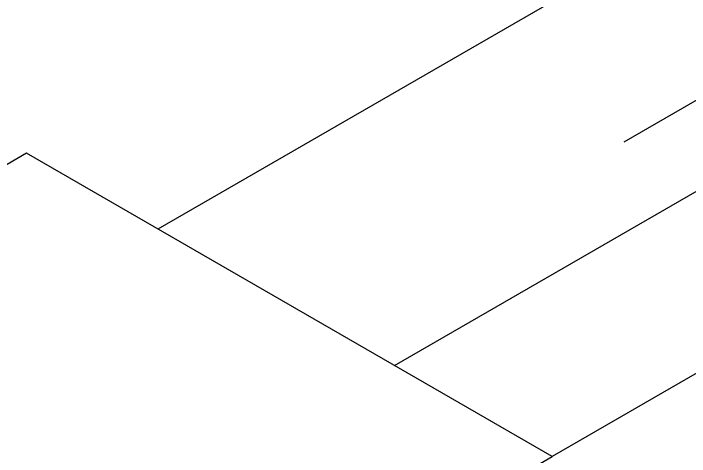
# Model space of a CAD drawing. Header units: millimetres. Extents: x 474.7 to 528.3, y 13.1 to 23.5.
# Drawn here: x 511.5766 to 511.7585, y 16.5443 to 16.6636 of the extents above; entities that cross this region are included whole.
import ezdxf

# ---------------------------------------------------------------- set-up
doc = ezdxf.new("R2010")
doc.units = ezdxf.units.MM
doc.header["$LTSCALE"] = 2.5
doc.linetypes.add('HIDDEN2', pattern=[0.1875, 0.125, -0.0625])
doc.layers.add('I-ARQ', color=8, linetype='Continuous')

msp = doc.modelspace()

# ---------------------------------------------------------------- linework, layer by layer
at = {"layer": 'I-ARQ', "extrusion": (0, 0.816497, 0.57735)}
for p, q in [((515.0007, 18.4376, 20.30852), (511.72149, 16.54435, 22.98598)), ((512.11854, 16.89606, 22.48858), (511.61542, 16.60558, 22.89938)), ((511.58007, 16.626, 22.87051), (511.43865, 16.54435, 22.98598)), ((511.58007, 16.626, 22.87051), (511.43865, 16.54435, 22.98598)), ((511.72149, 16.54435, 22.98598), (511.58007, 16.626, 22.87051)), ((511.72149, 16.54435, 22.98598), (511.58007, 16.626, 22.87051)), ((511.58007, 16.4627, 23.10145), (511.72149, 16.54435, 22.98598))]:
    msp.add_line(p, q, dxfattribs=at)
at = {"layer": 'I-ARQ', "linetype": 'HIDDEN2', "extrusion": (0, 0.816497, 0.57735)}
for p, q in [((512.0114, 16.78521, 22.64534), (511.65785, 16.58109, 22.93402)), ((511.67906, 16.56884, 22.95134), (512.03262, 16.77296, 22.66266))]:
    msp.add_line(p, q, dxfattribs=at)

doc.saveas('drawing.dxf')
